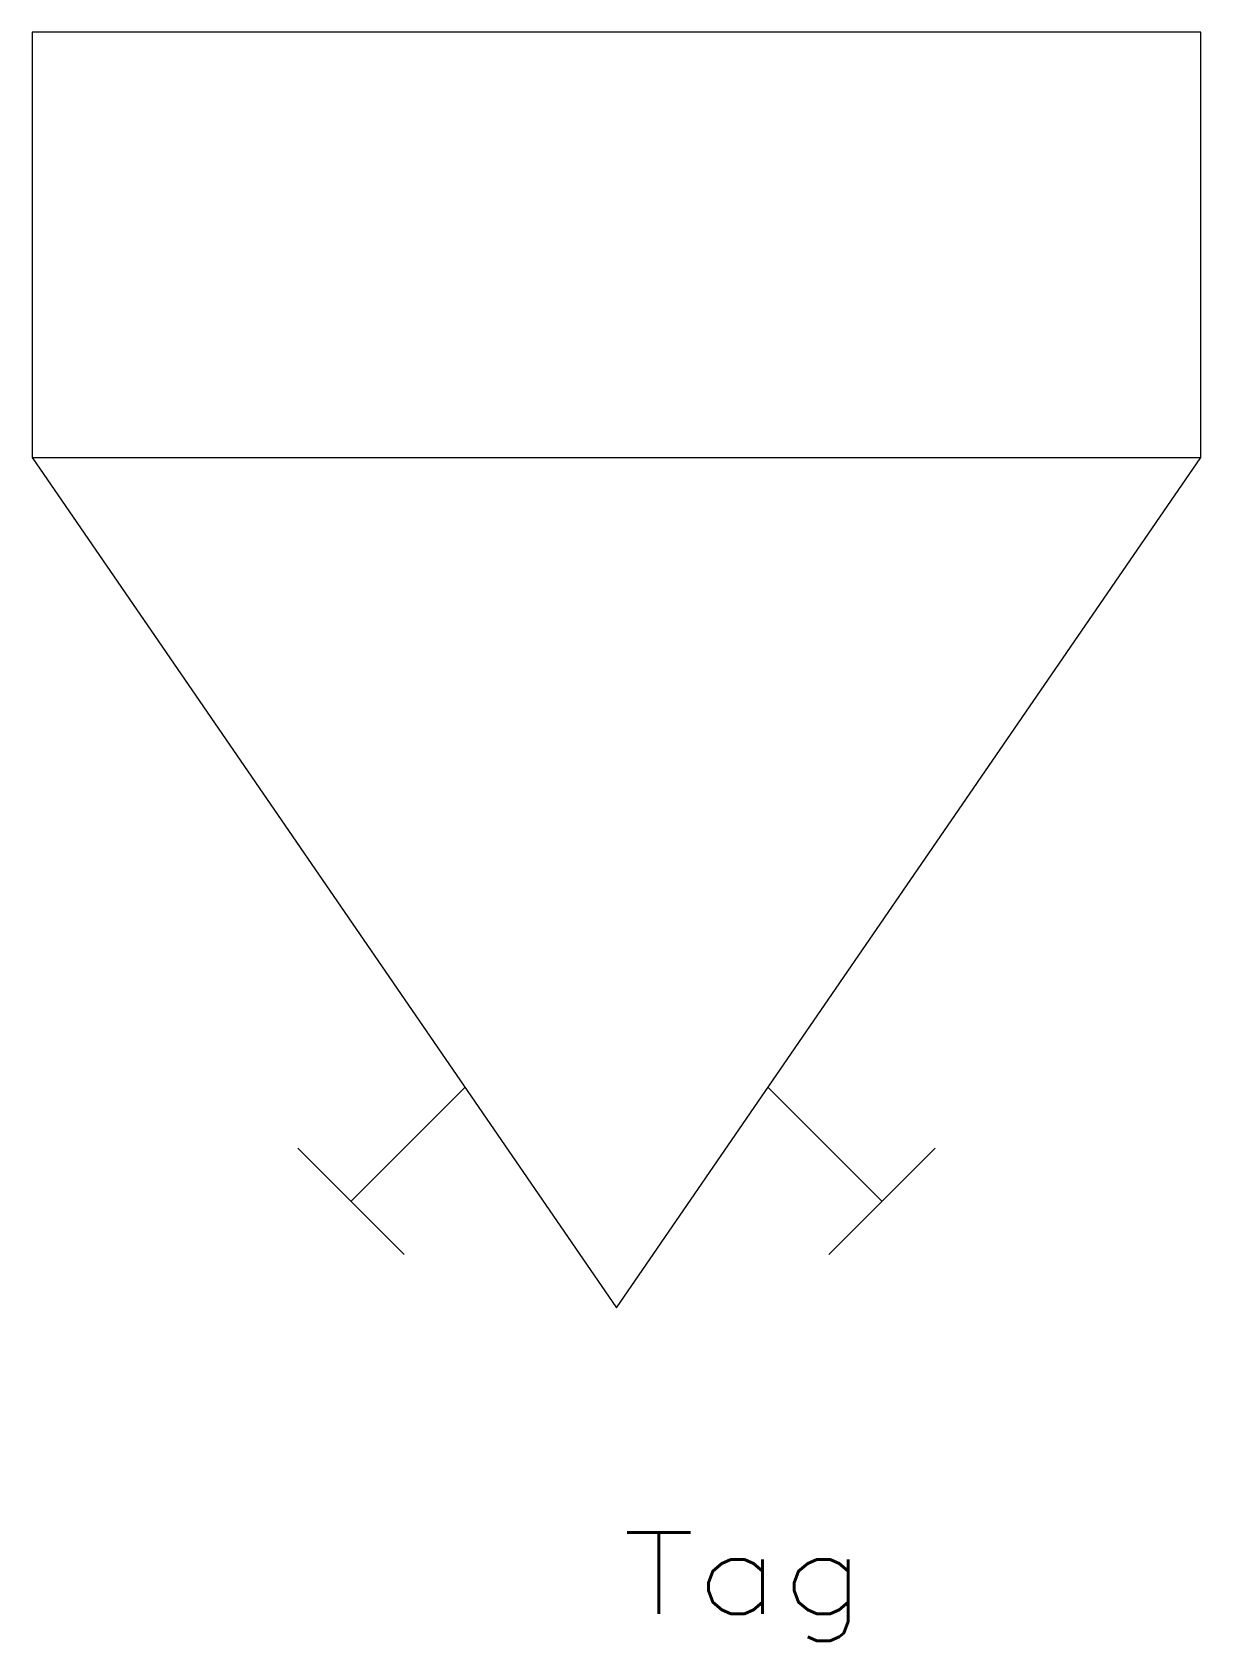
# Model space of a CAD drawing. Header units: inches. Extents: x -9.2 to 9.1, y -15.1 to 10.
import ezdxf
from ezdxf.enums import TextEntityAlignment as Align

# ---------------------------------------------------------------- set-up
doc = ezdxf.new("R2010")
doc.units = ezdxf.units.IN
doc.header["$MEASUREMENT"] = 0
doc.layers.get('0').update_dxf_attribs({"lineweight": 0})
doc.layers.add('1', color=7, linetype='Continuous', lineweight=0)
doc.styles.add('_TCW_TXTSTY_1', font='TXT.SHX')

msp = doc.modelspace()

# ---------------------------------------------------------------- linework, layer by layer
at = {"layer": '1', "color": 7, "linetype": 'Continuous'}
for p, q in [((9.087, 9.998), (-9.186, 9.998)), ((-9.186, 9.998), (-9.186, 3.353)), ((9.087, 3.353), (9.087, 9.998)), ((-9.186, 3.353), (9.087, 3.353)), ((-9.186, 3.353), (-0.05, -9.937)), ((-0.05, -9.937), (9.087, 3.353)), ((-2.418, -6.491), (-4.203, -8.275)), ((2.319, -6.491), (4.103, -8.275)), ((-5.033, -7.445), (-3.372, -9.106)), ((4.934, -7.445), (3.273, -9.106))]:
    msp.add_line(p, q, dxfattribs=at)

# ---------------------------------------------------------------- texts
at = {"color": 7, "linetype": 'Continuous', "style": '_TCW_TXTSTY_1', "width": 1.166667}
msp.add_text('Tag', height=1.27, dxfattribs=at).set_placement((0.047, -14.719), (3.857, -14.719), align=Align.FIT)

doc.saveas('drawing.dxf')
